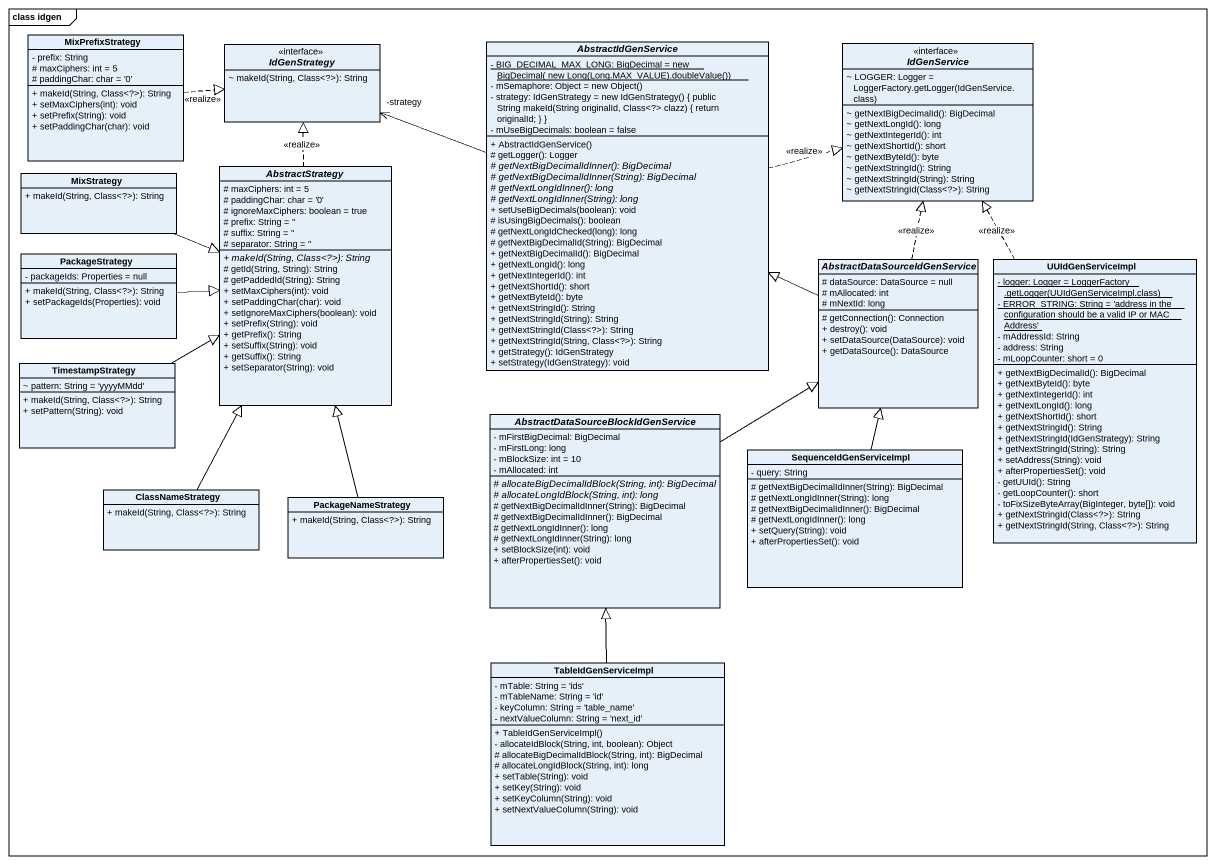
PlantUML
@startuml
mainframe class idgen
hide circle
hide empty members
skinparam classAttributeIconSize 0
class MixPrefixStrategy {
  - prefix: String
  # maxCiphers: int = 5
  # paddingChar: char = '0'
  + makeId(String, Class<?>): String
  + setMaxCiphers(int): void
  + setPrefix(String): void
  + setPaddingChar(char): void
}
interface IdGenStrategy <<interface>> {
  ~ makeId(String, Class<?>): String
}
abstract class AbstractIdGenService {
  {static} {field} - BIG_DECIMAL_MAX_LONG: BigDecimal = new BigDecimal( new Long(Long.MAX_VALUE).doubleValue())
  {field} - mSemaphore: Object = new Object()
  {field} - strategy: IdGenStrategy = new IdGenStrategy() { public String makeId(String originalId, Class<?> clazz) { return originalId; } }
  - mUseBigDecimals: boolean = false
  + AbstractIdGenService()
  # getLogger(): Logger
  {abstract} # getNextBigDecimalIdInner(): BigDecimal
  {abstract} # getNextBigDecimalIdInner(String): BigDecimal
  {abstract} # getNextLongIdInner(): long
  {abstract} # getNextLongIdInner(String): long
  + setUseBigDecimals(boolean): void
  # isUsingBigDecimals(): boolean
  # getNextLongIdChecked(long): long
  # getNextBigDecimalId(String): BigDecimal
  + getNextBigDecimalId(): BigDecimal
  + getNextLongId(): long
  + getNextIntegerId(): int
  + getNextShortId(): short
  + getNextByteId(): byte
  + getNextStringId(): String
  + getNextStringId(String): String
  + getNextStringId(Class<?>): String
  + getNextStringId(String, Class<?>): String
  + getStrategy(): IdGenStrategy
  + setStrategy(IdGenStrategy): void
}
interface IdGenService <<interface>> {
  {field} ~ LOGGER: Logger = LoggerFactory.getLogger(IdGenService.class)
  ~ getNextBigDecimalId(): BigDecimal
  ~ getNextLongId(): long
  ~ getNextIntegerId(): int
  ~ getNextShortId(): short
  ~ getNextByteId(): byte
  ~ getNextStringId(): String
  ~ getNextStringId(String): String
  ~ getNextStringId(Class<?>): String
}
class MixStrategy {
  + makeId(String, Class<?>): String
}
abstract class AbstractStrategy {
  # maxCiphers: int = 5
  # paddingChar: char = '0'
  # ignoreMaxCiphers: boolean = true
  # prefix: String = ''
  # suffix: String = ''
  # separator: String = ''
  {abstract} + makeId(String, Class<?>): String
  # getId(String, String): String
  # getPaddedId(String): String
  + setMaxCiphers(int): void
  + setPaddingChar(char): void
  + setIgnoreMaxCiphers(boolean): void
  + setPrefix(String): void
  + getPrefix(): String
  + setSuffix(String): void
  + getSuffix(): String
  + setSeparator(String): void
}
class PackageStrategy {
  - packageIds: Properties = null
  + makeId(String, Class<?>): String
  + setPackageIds(Properties): void
}
abstract class "AbstractDataSourceIdGenService" as AbstractDataSourceIdGenServi {
  # dataSource: DataSource = null
  # mAllocated: int
  # mNextId: long
  # getConnection(): Connection
  + destroy(): void
  + setDataSource(DataSource): void
  + getDataSource(): DataSource
}
class UUIdGenServiceImpl {
  {static} {field} - logger: Logger = LoggerFactory .getLogger(UUIdGenServiceImpl.class)
  {static} - ERROR_STRING: String = 'address in the configuration should be a valid IP or MAC Address'
  - mAddressId: String
  - address: String
  - mLoopCounter: short = 0
  + getNextBigDecimalId(): BigDecimal
  + getNextByteId(): byte
  + getNextIntegerId(): int
  + getNextLongId(): long
  + getNextShortId(): short
  + getNextStringId(): String
  + getNextStringId(IdGenStrategy): String
  + getNextStringId(String): String
  + setAddress(String): void
  + afterPropertiesSet(): void
  - getUUId(): String
  - getLoopCounter(): short
  - toFixSizeByteArray(BigInteger, byte[]): void
  + getNextStringId(Class<?>): String
  + getNextStringId(String, Class<?>): String
}
class TimestampStrategy {
  ~ pattern: String = 'yyyyMMdd'
  + makeId(String, Class<?>): String
  + setPattern(String): void
}
abstract class "AbstractDataSourceBlockIdGenService" as AbstractDataSourceBlockIdGen {
  - mFirstBigDecimal: BigDecimal
  - mFirstLong: long
  - mBlockSize: int = 10
  - mAllocated: int
  {abstract} # allocateBigDecimalIdBlock(String, int): BigDecimal
  {abstract} # allocateLongIdBlock(String, int): long
  # getNextBigDecimalIdInner(String): BigDecimal
  # getNextBigDecimalIdInner(): BigDecimal
  # getNextLongIdInner(): long
  # getNextLongIdInner(String): long
  + setBlockSize(int): void
  + afterPropertiesSet(): void
}
class SequenceIdGenServiceImpl {
  - query: String
  # getNextBigDecimalIdInner(String): BigDecimal
  # getNextLongIdInner(String): long
  # getNextBigDecimalIdInner(): BigDecimal
  # getNextLongIdInner(): long
  + setQuery(String): void
  + afterPropertiesSet(): void
}
class ClassNameStrategy {
  + makeId(String, Class<?>): String
}
class PackageNameStrategy {
  + makeId(String, Class<?>): String
}
class TableIdGenServiceImpl {
  - mTable: String = 'ids'
  - mTableName: String = 'id'
  - keyColumn: String = 'table_name'
  - nextValueColumn: String = 'next_id'
  + TableIdGenServiceImpl()
  - allocateIdBlock(String, int, boolean): Object
  # allocateBigDecimalIdBlock(String, int): BigDecimal
  # allocateLongIdBlock(String, int): long
  + setTable(String): void
  + setKey(String): void
  + setKeyColumn(String): void
  + setNextValueColumn(String): void
}
MixPrefixStrategy .right.|> IdGenStrategy : <<realize>>
AbstractIdGenService -left-> "-strategy" IdGenStrategy
AbstractIdGenService .right.|> IdGenService : <<realize>>
MixStrategy -right-|> AbstractStrategy
AbstractStrategy .up.|> IdGenStrategy : <<realize>>
PackageStrategy -right-|> AbstractStrategy
AbstractDataSourceIdGenServi -left-|> AbstractIdGenService
AbstractDataSourceIdGenServi .up.|> IdGenService : <<realize>>
UUIdGenServiceImpl .up.|> IdGenService : <<realize>>
TimestampStrategy -right-|> AbstractStrategy
AbstractDataSourceBlockIdGen -up-|> AbstractDataSourceIdGenServi
SequenceIdGenServiceImpl -up-|> AbstractDataSourceIdGenServi
ClassNameStrategy -up-|> AbstractStrategy
PackageNameStrategy -up-|> AbstractStrategy
TableIdGenServiceImpl -up-|> AbstractDataSourceBlockIdGen
@enduml
